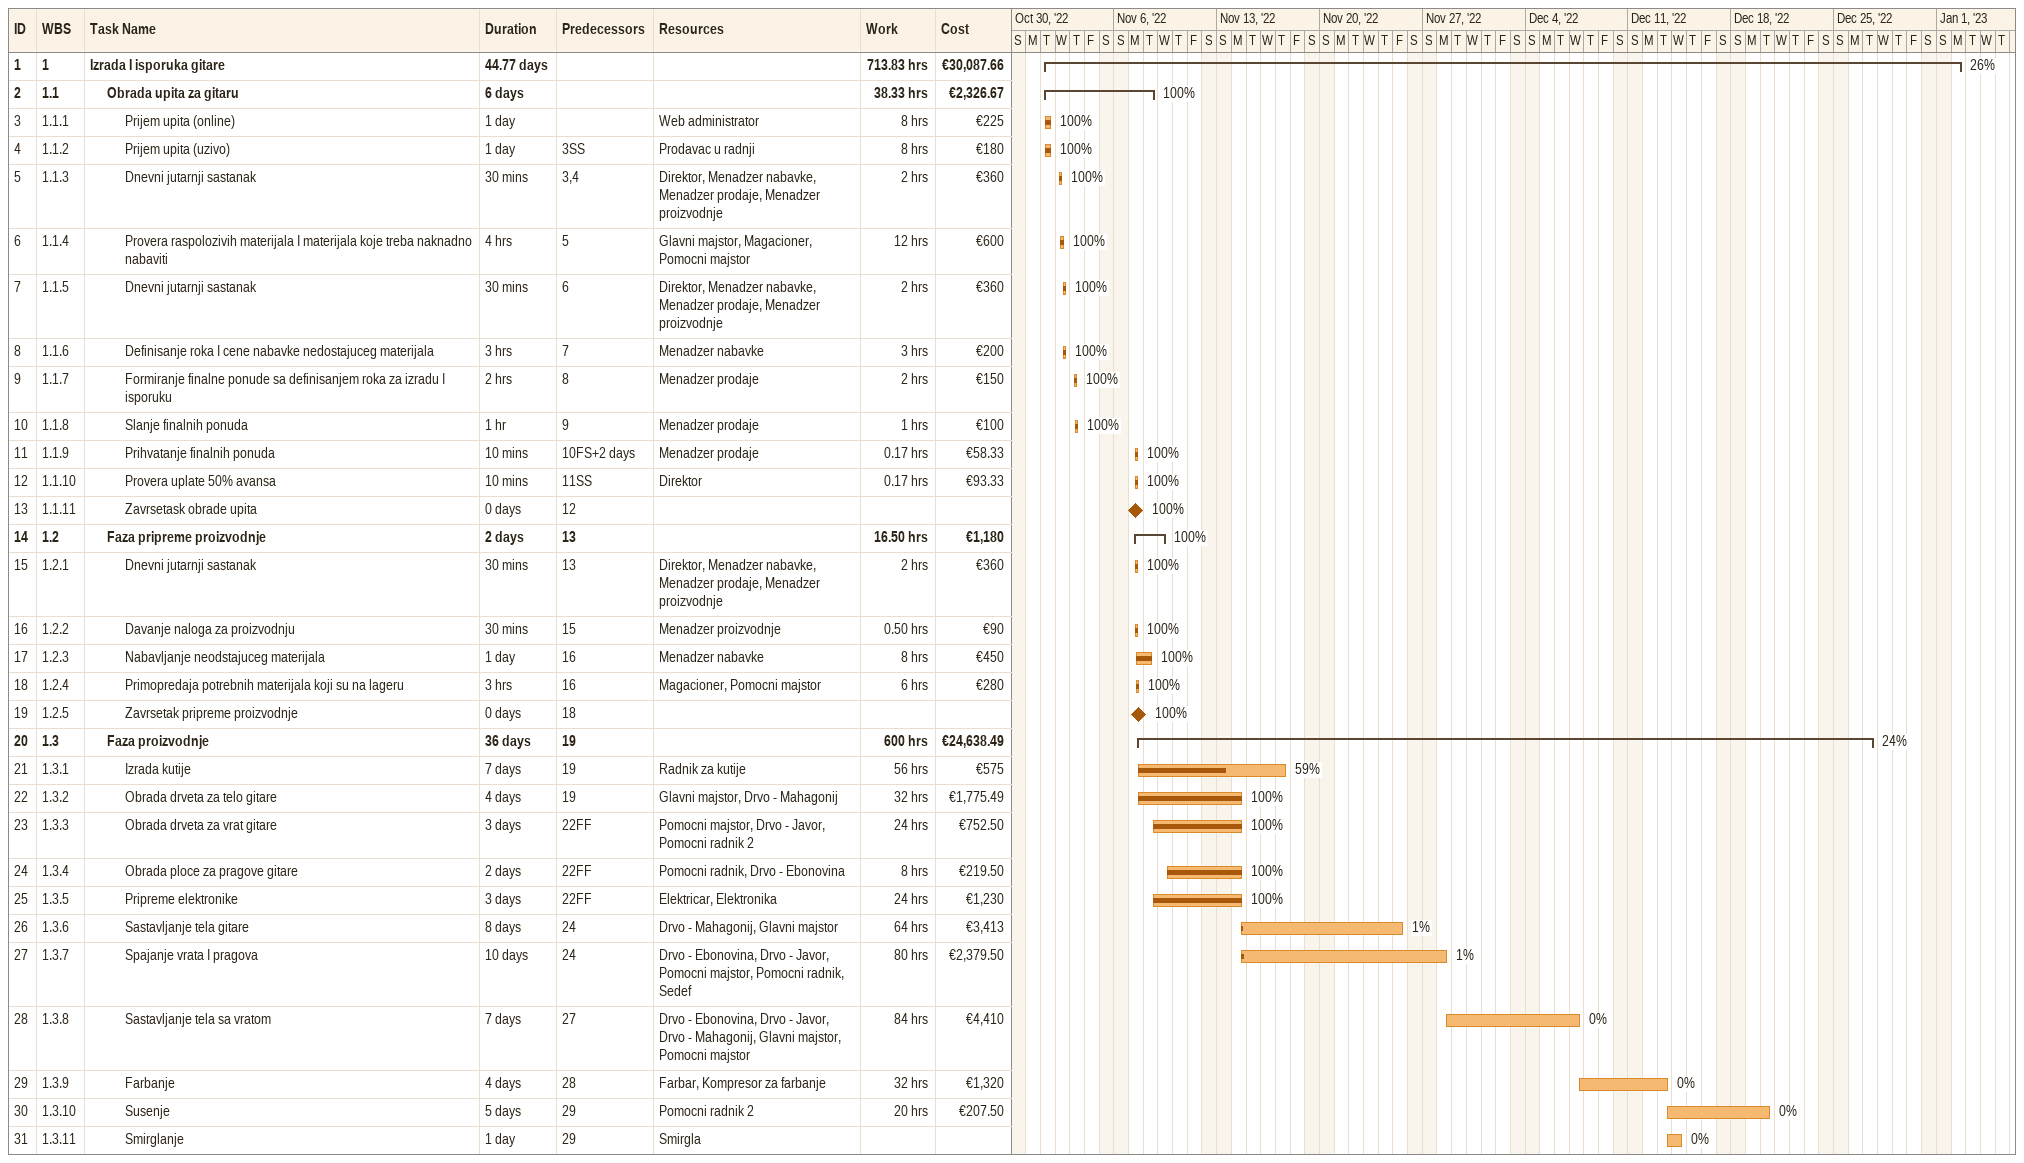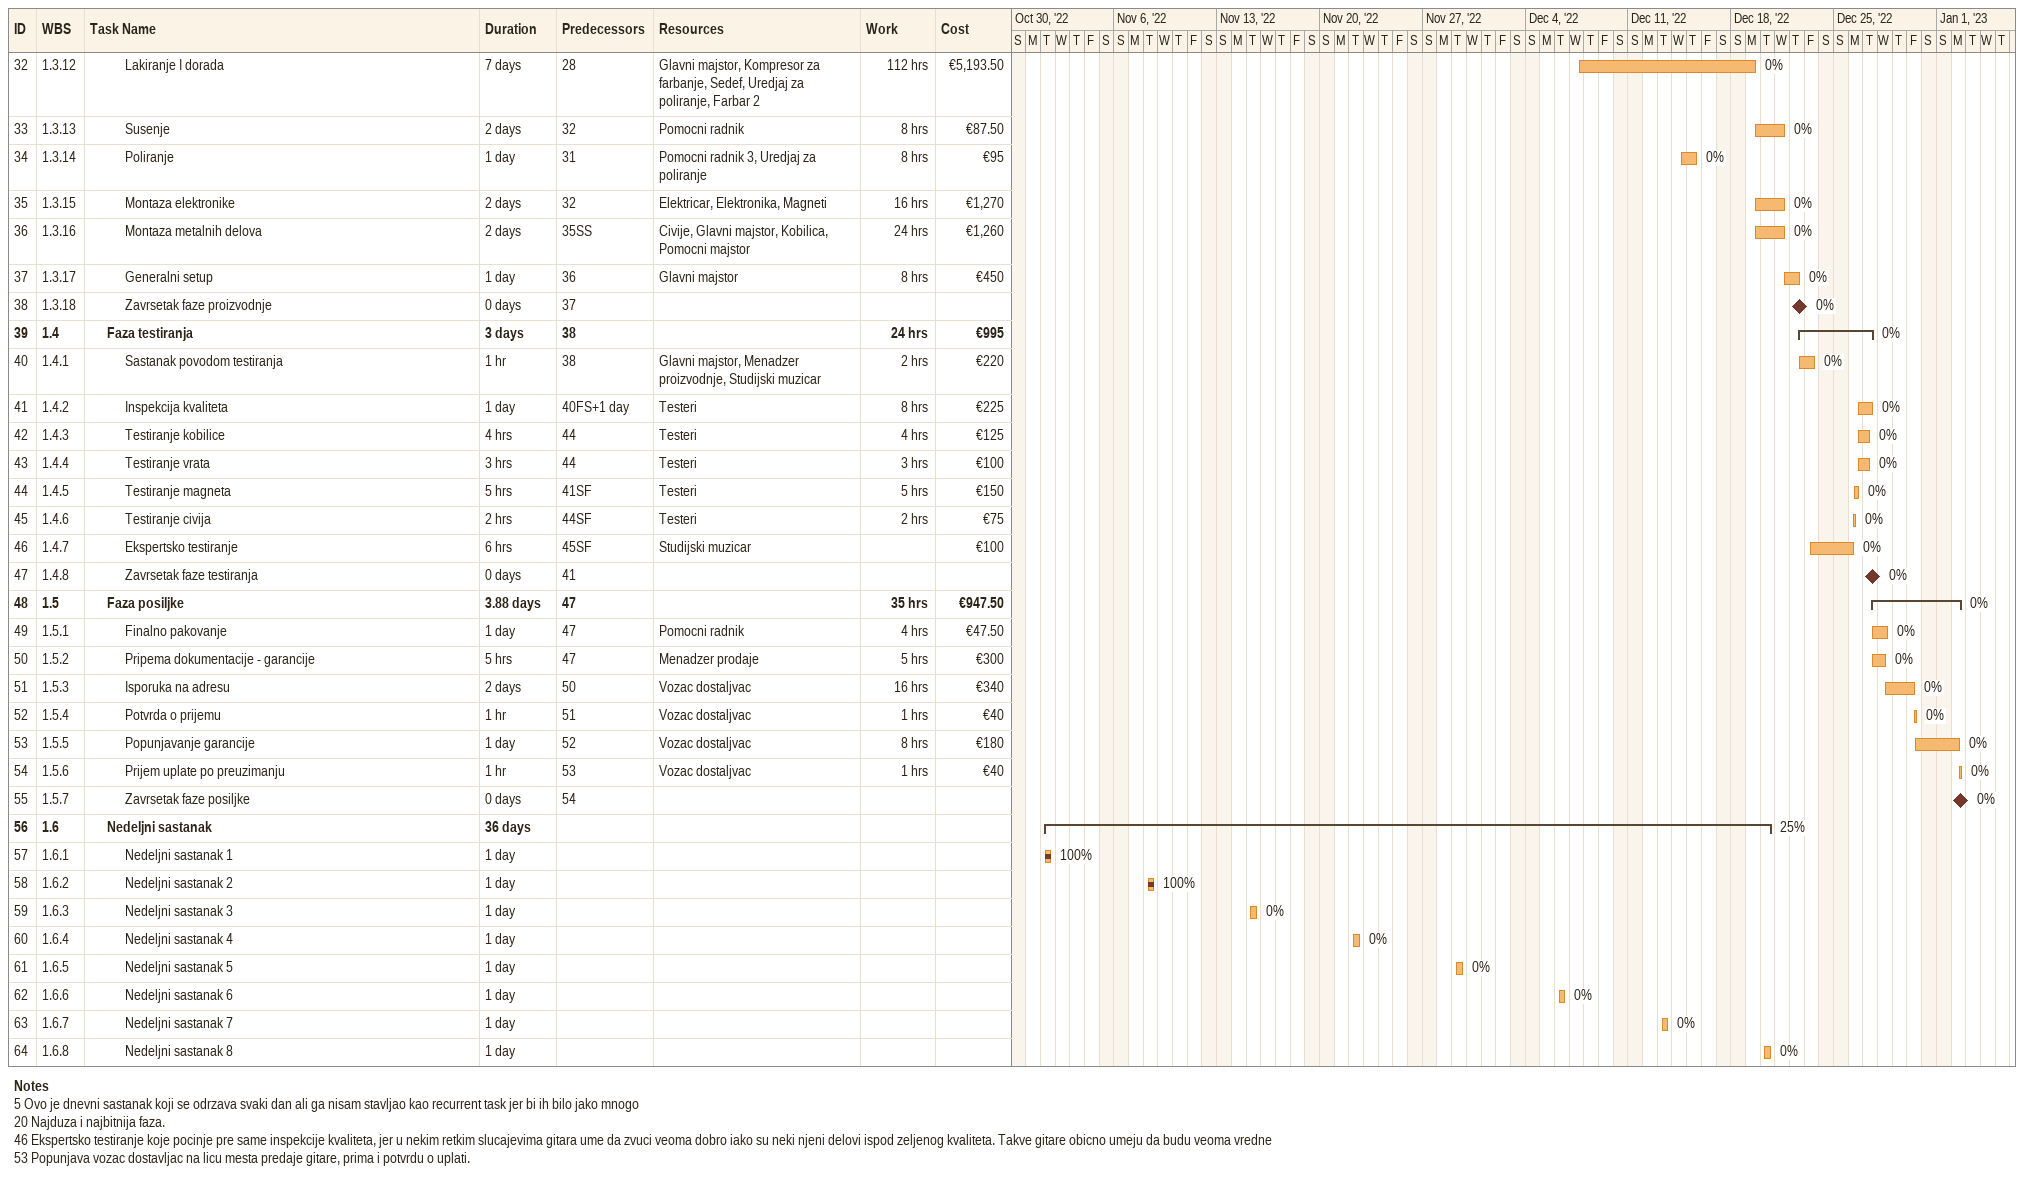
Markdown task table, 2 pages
| ID | WBS | Task | Duration | Start | Finish | Predecessors | Resources | % complete | Work (h) | Cost (€) |
|---|---|---|---|---|---|---|---|---|---|---|
| 1 | 1 | **Izrada I isporuka gitare** | 44.77d | 2022-11-01 | 2023-01-02 |  |  | 26 | 713.83 | 30087.66 |
| 2 | 1.1 | **Obrada upita za gitaru** | 6d | 2022-11-01 | 2022-11-08 |  |  | 100 | 38.33 | 2326.67 |
| 3 | 1.1.1 | Prijem upita (online) | 1d | 2022-11-01 | 2022-11-01 |  | Web administrator | 100 | 8 | 225 |
| 4 | 1.1.2 | Prijem upita (uzivo) | 1d | 2022-11-01 | 2022-11-01 | 3SS | Prodavac u radnji | 100 | 8 | 180 |
| 5 | 1.1.3 | Dnevni jutarnji sastanak | 30min | 2022-11-02 | 2022-11-02 | 3, 4 | Direktor, Menadzer nabavke, Menadzer prodaje, Menadzer proizvodnje | 100 | 2 | 360 |
| 6 | 1.1.4 | Provera raspolozivih materijala I materijala koje treba naknadno nabaviti | 4h | 2022-11-02 | 2022-11-02 | 5 | Glavni majstor, Magacioner, Pomocni majstor | 100 | 12 | 600 |
| 7 | 1.1.5 | Dnevni jutarnji sastanak | 30min | 2022-11-02 | 2022-11-02 | 6 | Direktor, Menadzer nabavke, Menadzer prodaje, Menadzer proizvodnje | 100 | 2 | 360 |
| 8 | 1.1.6 | Definisanje roka I cene nabavke nedostajuceg materijala | 3h | 2022-11-02 | 2022-11-02 | 7 | Menadzer nabavke | 100 | 3 | 200 |
| 9 | 1.1.7 | Formiranje finalne ponude sa definisanjem roka za izradu I isporuku | 2h | 2022-11-03 | 2022-11-03 | 8 | Menadzer prodaje | 100 | 2 | 150 |
| 10 | 1.1.8 | Slanje finalnih ponuda | 1h | 2022-11-03 | 2022-11-03 | 9 | Menadzer prodaje | 100 | 1 | 100 |
| 11 | 1.1.9 | Prihvatanje finalnih ponuda | 10min | 2022-11-07 | 2022-11-07 | 10FS+2d | Menadzer prodaje | 100 | 0.17 | 58.33 |
| 12 | 1.1.10 | Provera uplate 50% avansa | 10min | 2022-11-07 | 2022-11-07 | 11SS | Direktor | 100 | 0.17 | 93.33 |
| 13 | 1.1.11 | Zavrsetask obrade upita | 0d | 2022-11-07 | 2022-11-07 | 12 |  | 100 |  |  |
| 14 | 1.2 | **Faza pripreme proizvodnje** | 2d | 2022-11-07 | 2022-11-09 | 13 |  | 100 | 16.50 | 1180 |
| 15 | 1.2.1 | Dnevni jutarnji sastanak | 30min | 2022-11-07 | 2022-11-07 | 13 | Direktor, Menadzer nabavke, Menadzer prodaje, Menadzer proizvodnje | 100 | 2 | 360 |
| 16 | 1.2.2 | Davanje naloga za proizvodnju | 30min | 2022-11-07 | 2022-11-07 | 15 | Menadzer proizvodnje | 100 | 0.50 | 90 |
| 17 | 1.2.3 | Nabavljanje neodstajuceg materijala | 1d | 2022-11-07 | 2022-11-08 | 16 | Menadzer nabavke | 100 | 8 | 450 |
| 18 | 1.2.4 | Primopredaja potrebnih materijala koji su na lageru | 3h | 2022-11-07 | 2022-11-07 | 16 | Magacioner, Pomocni majstor | 100 | 6 | 280 |
| 19 | 1.2.5 | Zavrsetak pripreme proizvodnje | 0d | 2022-11-07 | 2022-11-07 | 18 |  | 100 |  |  |
| 20 | 1.3 | **Faza proizvodnje** | 36d | 2022-11-07 | 2022-12-27 | 19 |  | 24 | 600 | 24638.49 |
| 21 | 1.3.1 | Izrada kutije | 7d | 2022-11-07 | 2022-11-17 | 19 | Radnik za kutije | 59 | 56 | 575 |
| 22 | 1.3.2 | Obrada drveta za telo gitare | 4d | 2022-11-07 | 2022-11-14 | 19 | Glavni majstor, Drvo - Mahagonij | 100 | 32 | 1775.49 |
| 23 | 1.3.3 | Obrada drveta za vrat gitare | 3d | 2022-11-08 | 2022-11-14 | 22FF | Pomocni majstor, Drvo - Javor, Pomocni radnik 2 | 100 | 24 | 752.50 |
| 24 | 1.3.4 | Obrada ploce za pragove gitare | 2d | 2022-11-09 | 2022-11-14 | 22FF | Pomocni radnik, Drvo - Ebonovina | 100 | 8 | 219.50 |
| 25 | 1.3.5 | Pripreme elektronike | 3d | 2022-11-08 | 2022-11-14 | 22FF | Elektricar, Elektronika | 100 | 24 | 1230 |
| 26 | 1.3.6 | Sastavljanje tela gitare | 8d | 2022-11-14 | 2022-11-25 | 24 | Drvo - Mahagonij, Glavni majstor | 1 | 64 | 3413 |
| 27 | 1.3.7 | Spajanje vrata I pragova | 10d | 2022-11-14 | 2022-11-28 | 24 | Drvo - Ebonovina, Drvo - Javor, Pomocni majstor, Pomocni radnik, Sedef | 1 | 80 | 2379.50 |
| 28 | 1.3.8 | Sastavljanje tela sa vratom | 7d | 2022-11-28 | 2022-12-07 | 27 | Drvo - Ebonovina, Drvo - Javor, Drvo - Mahagonij, Glavni majstor, Pomocni majstor | 0 | 84 | 4410 |
| 29 | 1.3.9 | Farbanje | 4d | 2022-12-07 | 2022-12-13 | 28 | Farbar, Kompresor za farbanje | 0 | 32 | 1320 |
| 30 | 1.3.10 | Susenje | 5d | 2022-12-13 | 2022-12-20 | 29 | Pomocni radnik 2 | 0 | 20 | 207.50 |
| 31 | 1.3.11 | Smirglanje | 1d | 2022-12-13 | 2022-12-14 | 29 | Smirgla | 0 |  |  |
| 32 | 1.3.12 | Lakiranje I dorada | 7d | 2022-12-07 | 2022-12-19 | 28 | Glavni majstor, Kompresor za farbanje, Sedef, Uredjaj za poliranje, Farbar 2 | 0 | 112 | 5193.50 |
| 33 | 1.3.13 | Susenje | 2d | 2022-12-19 | 2022-12-21 | 32 | Pomocni radnik | 0 | 8 | 87.50 |
| 34 | 1.3.14 | Poliranje | 1d | 2022-12-14 | 2022-12-15 | 31 | Pomocni radnik 3, Uredjaj za poliranje | 0 | 8 | 95 |
| 35 | 1.3.15 | Montaza elektronike | 2d | 2022-12-19 | 2022-12-21 | 32 | Elektricar, Elektronika, Magneti | 0 | 16 | 1270 |
| 36 | 1.3.16 | Montaza metalnih delova | 2d | 2022-12-19 | 2022-12-21 | 35SS | Civije, Glavni majstor, Kobilica, Pomocni majstor | 0 | 24 | 1260 |
| 37 | 1.3.17 | Generalni setup | 1d | 2022-12-21 | 2022-12-22 | 36 | Glavni majstor | 0 | 8 | 450 |
| 38 | 1.3.18 | Zavrsetak faze proizvodnje | 0d | 2022-12-22 | 2022-12-22 | 37 |  | 0 |  |  |
| 39 | 1.4 | **Faza testiranja** | 3d | 2022-12-22 | 2022-12-27 | 38 |  | 0 | 24 | 995 |
| 40 | 1.4.1 | Sastanak povodom testiranja | 1h | 2022-12-22 | 2022-12-23 | 38 | Glavni majstor, Menadzer proizvodnje, Studijski muzicar | 0 | 2 | 220 |
| 41 | 1.4.2 | Inspekcija kvaliteta | 1d | 2022-12-26 | 2022-12-27 | 40FS+1d | Testeri | 0 | 8 | 225 |
| 42 | 1.4.3 | Testiranje kobilice | 4h | 2022-12-26 | 2022-12-27 | 44 | Testeri | 0 | 4 | 125 |
| 43 | 1.4.4 | Testiranje vrata | 3h | 2022-12-26 | 2022-12-27 | 44 | Testeri | 0 | 3 | 100 |
| 44 | 1.4.5 | Testiranje magneta | 5h | 2022-12-26 | 2022-12-26 | 41SF | Testeri | 0 | 5 | 150 |
| 45 | 1.4.6 | Testiranje civija | 2h | 2022-12-26 | 2022-12-26 | 44SF | Testeri | 0 | 2 | 75 |
| 46 | 1.4.7 | Ekspertsko testiranje | 6h | 2022-12-23 | 2022-12-26 | 45SF | Studijski muzicar | 0 |  | 100 |
| 47 | 1.4.8 | Zavrsetak faze testiranja | 0d | 2022-12-27 | 2022-12-27 | 41 |  | 0 |  |  |
| 48 | 1.5 | **Faza posiljke** | 3.88d | 2022-12-27 | 2023-01-02 | 47 |  | 0 | 35 | 947.50 |
| 49 | 1.5.1 | Finalno pakovanje | 1d | 2022-12-27 | 2022-12-28 | 47 | Pomocni radnik | 0 | 4 | 47.50 |
| 50 | 1.5.2 | Pripema dokumentacije - garancije | 5h | 2022-12-27 | 2022-12-28 | 47 | Menadzer prodaje | 0 | 5 | 300 |
| 51 | 1.5.3 | Isporuka na adresu | 2d | 2022-12-28 | 2022-12-30 | 50 | Vozac dostaljvac | 0 | 16 | 340 |
| 52 | 1.5.4 | Potvrda o prijemu | 1h | 2022-12-30 | 2022-12-30 | 51 | Vozac dostaljvac | 0 | 1 | 40 |
| 53 | 1.5.5 | Popunjavanje garancije | 1d | 2022-12-30 | 2023-01-02 | 52 | Vozac dostaljvac | 0 | 8 | 180 |
| 54 | 1.5.6 | Prijem uplate po preuzimanju | 1h | 2023-01-02 | 2023-01-02 | 53 | Vozac dostaljvac | 0 | 1 | 40 |
| 55 | 1.5.7 | Zavrsetak faze posiljke | 0d | 2023-01-02 | 2023-01-02 | 54 |  | 0 |  |  |
| 56 | 1.6 | **Nedeljni sastanak** | 36d | 2022-11-01 | 2022-12-20 |  |  | 25 |  |  |
| 57 | 1.6.1 | Nedeljni sastanak 1 | 1d | 2022-11-01 | 2022-11-01 |  |  | 100 |  |  |
| 58 | 1.6.2 | Nedeljni sastanak 2 | 1d | 2022-11-08 | 2022-11-08 |  |  | 100 |  |  |
| 59 | 1.6.3 | Nedeljni sastanak 3 | 1d | 2022-11-15 | 2022-11-15 |  |  | 0 |  |  |
| 60 | 1.6.4 | Nedeljni sastanak 4 | 1d | 2022-11-22 | 2022-11-22 |  |  | 0 |  |  |
| 61 | 1.6.5 | Nedeljni sastanak 5 | 1d | 2022-11-29 | 2022-11-29 |  |  | 0 |  |  |
| 62 | 1.6.6 | Nedeljni sastanak 6 | 1d | 2022-12-06 | 2022-12-06 |  |  | 0 |  |  |
| 63 | 1.6.7 | Nedeljni sastanak 7 | 1d | 2022-12-13 | 2022-12-13 |  |  | 0 |  |  |
| 64 | 1.6.8 | Nedeljni sastanak 8 | 1d | 2022-12-20 | 2022-12-20 |  |  | 0 |  |  |

Notes
- 5: Ovo je dnevni sastanak koji se odrzava svaki dan ali ga nisam stavljao kao recurrent task jer bi ih bilo jako mnogo
- 20: Najduza i najbitnija faza.
- 46: Ekspertsko testiranje koje pocinje pre same inspekcije kvaliteta, jer u nekim retkim slucajevima gitara ume da zvuci veoma dobro iako su neki njeni delovi ispod zeljenog kvaliteta. Takve gitare obicno umeju da budu veoma vredne
- 53: Popunjava vozac dostavljac na licu mesta predaje gitare, prima i potvrdu o uplati.
